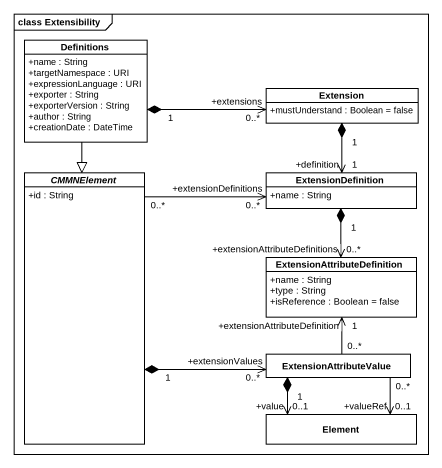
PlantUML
@startuml
mainframe class Extensibility
hide circle
hide empty members
skinparam classAttributeIconSize 0
class Definitions {
  +name : String
  +targetNamespace : URI
  +expressionLanguage : URI
  +exporter : String
  +exporterVersion : String
  +author : String
  +creationDate : DateTime
}
class Extension {
  +mustUnderstand : Boolean = false
}
abstract class CMMNElement {
  +id : String
}
class ExtensionDefinition {
  +name : String
}
class ExtensionAttributeDefinition {
  +name : String
  +type : String
  +isReference : Boolean = false
}
class ExtensionAttributeValue
class Element
Definitions "1" *-right-> "+extensions\n0..*" Extension
Definitions --|> CMMNElement
Extension "1" *--> "+definition\n1" ExtensionDefinition
CMMNElement "0..*" -right-> "+extensionDefinitions\n0..*" ExtensionDefinition
CMMNElement "1" *-right-> "+extensionValues\n0..*" ExtensionAttributeValue
ExtensionDefinition "1" *--> "+extensionAttributeDefinitions\n0..*" ExtensionAttributeDefinition
ExtensionAttributeValue "0..*" -up-> "1\n+extensionAttributeDefinition" ExtensionAttributeDefinition
ExtensionAttributeValue "1" *--> "+value\n0..1" Element
ExtensionAttributeValue "0..*" --> "+valueRef\n0..1" Element
@enduml
